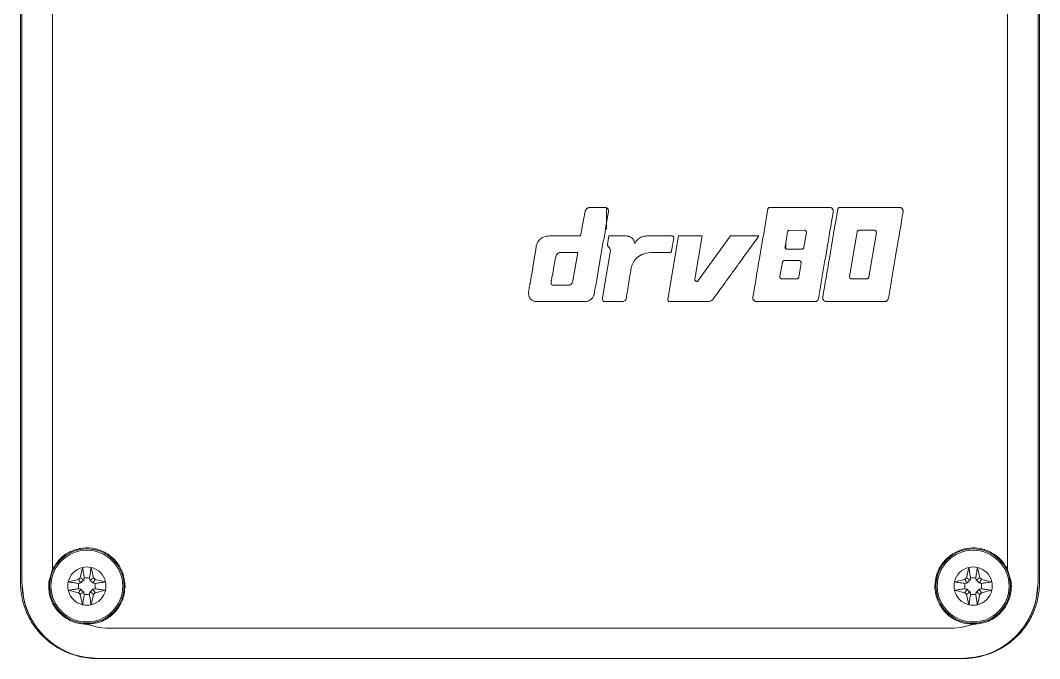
# Model space of a CAD drawing. Extents: x -6836 to 13740, y -142 to 3166.
# Drawn here: x 1492.84 to 1497.96, y 2912.77 to 2915.98 of the extents above; entities that cross this region are included whole.
import ezdxf

# ---------------------------------------------------------------- set-up
doc = ezdxf.new("R2010")
doc.units = 0
doc.header["$LTSCALE"] = 18
doc.header["$MEASUREMENT"] = 0
doc.layers.add('P-EQMT-N', color=3, linetype='Continuous')

# ---------------------------------------------------------------- blocks, each defined once
blk = doc.blocks.new('A$C472C50F8')
at = {"linetype": 'Continuous', "lineweight": 0}
for p, q in [((31.8502, 14.149), (31.8502, 9.1589)), ((36.9555, 14.149), (36.9555, 9.1589)), ((32.0038, 12.8562), (32.0038, 9.2234)), ((36.802, 12.8562), (36.8019, 9.2234)), ((31.8502, 9.1589), (31.8502, 12.8055)), ((36.9555, 12.8055), (36.9555, 9.1589)), ((31.8426, 12.556), (31.8426, 9.1589)), ((36.9632, 9.1589), (36.9632, 12.556)), ((34.68, 11.0247), (34.6561, 10.9)), ((34.6848, 11.0335), (34.6835, 11.0319)), ((34.6875, 11.0363), (34.6861, 11.035)), ((34.6891, 11.0376), (34.6875, 11.0363)), ((34.696, 11.0417), (34.6942, 11.0408)), ((34.698, 11.0424), (34.696, 11.0417)), ((34.6999, 11.0431), (34.698, 11.0424)), ((34.7019, 11.0437), (34.6999, 11.0431)), ((34.7812, 11.0437), (34.7019, 11.0437)), ((34.7866, 11.0417), (34.7849, 11.0424)), ((34.786, 10.9575), (34.7951, 11.0134)), ((34.7882, 11.041), (34.7866, 11.0417)), ((34.7867, 11.0417), (34.7867, 10.9336)), ((34.791, 11.0393), (34.7896, 11.0402)), ((34.7952, 11.0345), (34.7944, 11.0359)), ((34.7951, 11.0134), (34.7969, 11.0226)), ((34.797, 11.0274), (34.7968, 11.0294)), ((34.7969, 11.0226), (34.797, 11.0251)), ((34.797, 11.0251), (34.797, 11.0274)), ((35.9073, 11.0437), (35.6076, 11.0437)), ((36.2586, 11.0437), (35.9588, 11.0437)), ((34.7769, 10.9012), (34.7785, 10.9105)), ((34.7785, 10.9105), (34.7801, 10.9199)), ((34.7801, 10.9199), (34.7846, 10.9481)), ((34.7846, 10.9481), (34.786, 10.9575)), ((35.6841, 10.8452), (35.6969, 10.9203)), ((35.7064, 10.9282), (35.7823, 10.9284)), ((35.7917, 10.9173), (35.779, 10.843)), ((36.0083, 10.6962), (36.0465, 10.9205)), ((36.056, 10.9285), (36.1335, 10.9285)), ((36.1429, 10.9173), (36.1047, 10.693)), ((34.4365, 10.8586), (34.4352, 10.8544)), ((34.4382, 10.8627), (34.4365, 10.8586)), ((34.4403, 10.8667), (34.4382, 10.8627)), ((34.4428, 10.8706), (34.4403, 10.8667)), ((34.4456, 10.8744), (34.4428, 10.8706)), ((34.4486, 10.8781), (34.4456, 10.8744)), ((34.4519, 10.8816), (34.4486, 10.8781)), ((34.459, 10.8879), (34.4554, 10.8848)), ((34.4627, 10.8906), (34.459, 10.8879)), ((34.6561, 10.9), (34.504, 10.9)), ((34.7646, 10.8345), (34.7713, 10.8735)), ((34.7713, 10.8735), (34.7733, 10.8827)), ((34.7733, 10.8827), (34.7751, 10.8919)), ((34.7751, 10.8919), (34.7769, 10.9012)), ((34.7991, 10.8999), (34.7915, 10.8574)), ((34.7915, 10.8574), (34.7924, 10.8533)), ((34.8869, 10.8999), (34.7991, 10.8999)), ((34.8918, 10.899), (34.8869, 10.8999)), ((34.8963, 10.8986), (34.8918, 10.899)), ((34.9088, 10.8936), (34.9048, 10.8959)), ((34.9151, 10.8892), (34.912, 10.8923)), ((34.9214, 10.8838), (34.9182, 10.8869)), ((34.9227, 10.8798), (34.9214, 10.8838)), ((34.925, 10.8757), (34.9227, 10.8798)), ((34.9276, 10.8713), (34.925, 10.8757)), ((34.929, 10.8659), (34.9276, 10.8713)), ((34.9299, 10.8605), (34.929, 10.8659)), ((34.933, 10.8672), (34.9299, 10.8605)), ((34.9366, 10.8735), (34.933, 10.8672)), ((34.9415, 10.8784), (34.9366, 10.8735)), ((34.9451, 10.8829), (34.9415, 10.8784)), ((34.9545, 10.8901), (34.95, 10.8869)), ((34.9599, 10.8932), (34.9545, 10.8901)), ((34.9702, 10.8968), (34.9657, 10.8954)), ((34.9756, 10.8986), (34.9702, 10.8968)), ((34.9809, 10.899), (34.9756, 10.8986)), ((34.9863, 10.899), (34.9809, 10.899)), ((34.9912, 10.8999), (34.9863, 10.899)), ((35.1159, 10.8999), (34.9912, 10.8999)), ((35.1497, 10.8999), (35.0954, 10.5811)), ((35.1145, 10.8251), (35.1253, 10.8887)), ((35.2681, 10.8999), (35.1497, 10.8999)), ((35.2312, 10.6831), (35.2681, 10.8999)), ((35.4108, 10.8999), (35.2484, 10.6758)), ((35.553, 10.8999), (35.4108, 10.8999)), ((35.6888, 10.8728), (35.6888, 10.8353)), ((34.43, 10.8226), (34.421, 10.7643)), ((34.4316, 10.8342), (34.43, 10.8226)), ((34.4332, 10.8457), (34.4316, 10.8342)), ((34.4344, 10.8503), (34.4332, 10.8457)), ((34.4352, 10.8544), (34.4344, 10.8503)), ((34.5358, 10.8045), (34.5412, 10.8108)), ((34.5412, 10.8108), (34.5443, 10.8144)), ((34.5443, 10.8144), (34.5492, 10.8162)), ((34.5537, 10.8171), (34.6424, 10.8171)), ((34.6424, 10.8171), (34.6182, 10.6747)), ((34.7557, 10.7828), (34.7646, 10.8345)), ((34.8063, 10.8162), (34.7696, 10.5985)), ((34.7946, 10.8493), (34.7978, 10.8462)), ((34.7978, 10.8462), (34.8009, 10.8426)), ((34.8009, 10.8426), (34.8032, 10.8377)), ((34.8032, 10.8377), (34.8054, 10.8323)), ((34.8054, 10.8323), (34.8072, 10.8256)), ((34.8072, 10.8256), (34.8063, 10.8162)), ((34.9563, 10.8023), (34.9648, 10.8068)), ((34.9747, 10.8108), (34.9863, 10.8139)), ((34.9863, 10.8139), (34.998, 10.8153)), ((34.998, 10.8153), (35.0114, 10.8171)), ((35.0114, 10.8171), (35.105, 10.8171)), ((35.7683, 10.8339), (35.6936, 10.8339)), ((34.421, 10.7643), (34.4172, 10.7408)), ((34.5228, 10.7445), (34.525, 10.7548)), ((34.525, 10.7548), (34.5268, 10.7647)), ((34.5268, 10.7647), (34.5282, 10.7732)), ((34.5282, 10.7732), (34.5295, 10.7821)), ((34.5295, 10.7821), (34.5313, 10.7889)), ((34.5313, 10.7889), (34.5322, 10.7938)), ((34.5322, 10.7938), (34.5326, 10.7974)), ((34.5326, 10.7983), (34.5335, 10.7992)), ((34.5326, 10.7974), (34.5326, 10.7983)), ((34.5335, 10.7992), (34.5344, 10.8014)), ((34.5344, 10.8014), (34.5358, 10.8045)), ((34.747, 10.731), (34.7557, 10.7828)), ((34.9142, 10.7508), (34.9173, 10.758)), ((34.9173, 10.758), (34.9205, 10.7647)), ((34.9205, 10.7647), (34.9245, 10.7718)), ((34.9245, 10.7718), (34.929, 10.7781)), ((34.9344, 10.7848), (34.9415, 10.7911)), ((34.9415, 10.7911), (34.9482, 10.7974)), ((34.9482, 10.7974), (34.9563, 10.8023)), ((35.6587, 10.696), (35.671, 10.7684)), ((35.6805, 10.7764), (35.754, 10.7764)), ((35.7654, 10.7628), (35.7535, 10.693)), ((34.4131, 10.7173), (34.4089, 10.6939)), ((34.4152, 10.7291), (34.4131, 10.7173)), ((34.4172, 10.7408), (34.4152, 10.7291)), ((34.5134, 10.6944), (34.5152, 10.7029)), ((34.5152, 10.7029), (34.5174, 10.7118)), ((34.5174, 10.7118), (34.5188, 10.723)), ((34.5188, 10.723), (34.521, 10.7338)), ((34.521, 10.7338), (34.5228, 10.7445)), ((34.7385, 10.6792), (34.747, 10.731)), ((34.9048, 10.6997), (34.9066, 10.7087)), ((34.9066, 10.7087), (34.907, 10.7168)), ((34.907, 10.7168), (34.9088, 10.7235)), ((34.9088, 10.7235), (34.9097, 10.7284)), ((34.9097, 10.7284), (34.9097, 10.7315)), ((34.9102, 10.7329), (34.9111, 10.7383)), ((34.9111, 10.7383), (34.9129, 10.7445)), ((34.9129, 10.7445), (34.9142, 10.7508)), ((34.4003, 10.6464), (34.4014, 10.6527)), ((34.4014, 10.6527), (34.4023, 10.659)), ((34.4023, 10.659), (34.4029, 10.6618)), ((34.4046, 10.6706), (34.4029, 10.6618)), ((34.4068, 10.6822), (34.4046, 10.6706)), ((34.4089, 10.6939), (34.4068, 10.6822)), ((34.5089, 10.667), (34.5094, 10.6756)), ((34.5094, 10.6617), (34.5089, 10.667)), ((34.5111, 10.6567), (34.5094, 10.6617)), ((34.5111, 10.68), (34.512, 10.6863)), ((34.512, 10.6863), (34.5134, 10.6944)), ((34.5165, 10.6532), (34.5134, 10.6545)), ((34.603, 10.6532), (34.5165, 10.6532)), ((34.6115, 10.659), (34.6083, 10.6563)), ((34.6146, 10.663), (34.6115, 10.659)), ((34.6159, 10.6679), (34.6146, 10.663)), ((34.6173, 10.6711), (34.6159, 10.6679)), ((34.6182, 10.6738), (34.6173, 10.6711)), ((34.7316, 10.644), (34.7334, 10.6518)), ((34.7334, 10.6518), (34.7342, 10.6556)), ((34.7342, 10.6556), (34.735, 10.6593)), ((34.735, 10.6593), (34.7358, 10.6628)), ((34.7358, 10.6628), (34.7364, 10.6662)), ((34.7364, 10.6662), (34.7385, 10.6792)), ((34.8954, 10.6451), (34.8981, 10.6563)), ((34.8981, 10.6563), (34.8994, 10.6679)), ((34.8994, 10.6679), (34.9017, 10.6787)), ((34.9017, 10.6787), (34.9035, 10.6894)), ((34.9035, 10.6894), (34.9048, 10.6997)), ((35.744, 10.6849), (35.6681, 10.6848)), ((36.0953, 10.685), (36.0178, 10.685)), ((34.3958, 10.6102), (34.3959, 10.6159)), ((34.3963, 10.6046), (34.3958, 10.6102)), ((34.3959, 10.6159), (34.3963, 10.6218)), ((34.3963, 10.6218), (34.3971, 10.6278)), ((34.3974, 10.5992), (34.3963, 10.6046)), ((34.3971, 10.6278), (34.398, 10.6339)), ((34.398, 10.6339), (34.3991, 10.6401)), ((34.3991, 10.6401), (34.4003, 10.6464)), ((34.7257, 10.6057), (34.7257, 10.6091)), ((34.726, 10.6126), (34.7264, 10.6163)), ((34.7264, 10.6163), (34.7269, 10.6201)), ((34.7269, 10.6201), (34.7275, 10.6239)), ((34.7275, 10.6239), (34.7282, 10.6279)), ((34.7282, 10.6279), (34.729, 10.6319)), ((34.729, 10.6319), (34.7298, 10.6359)), ((34.7298, 10.6359), (34.7307, 10.6399)), ((34.7307, 10.6399), (34.7316, 10.644)), ((34.8878, 10.5985), (34.8896, 10.6057)), ((34.8896, 10.6057), (34.8909, 10.6142)), ((34.8909, 10.6142), (34.8927, 10.6241)), ((34.8927, 10.6241), (34.8941, 10.6344)), ((34.8941, 10.6344), (34.8954, 10.6451)), ((34.3992, 10.594), (34.3974, 10.5992)), ((34.4017, 10.5891), (34.3992, 10.594)), ((34.4029, 10.5875), (34.4051, 10.5844)), ((34.4051, 10.5844), (34.4095, 10.58)), ((34.415, 10.5759), (34.4216, 10.5721)), ((34.4216, 10.5721), (34.4225, 10.572)), ((34.4225, 10.572), (34.4234, 10.5719)), ((34.4234, 10.5719), (34.4244, 10.5717)), ((34.4244, 10.5717), (34.4254, 10.5716)), ((34.4264, 10.5714), (34.4307, 10.5706)), ((34.4337, 10.5702), (34.4347, 10.57)), ((34.4347, 10.57), (34.4356, 10.5699)), ((34.4356, 10.5699), (34.4365, 10.5699)), ((34.4365, 10.5699), (34.6786, 10.5699)), ((34.6786, 10.5699), (34.683, 10.5701)), ((34.6872, 10.5706), (34.6911, 10.5715)), ((34.6949, 10.5727), (34.6985, 10.5742)), ((34.7019, 10.576), (34.7052, 10.5781)), ((34.7052, 10.5781), (34.7082, 10.5804)), ((34.7082, 10.5804), (34.711, 10.5829)), ((34.711, 10.5829), (34.7137, 10.5857)), ((34.7137, 10.5857), (34.7162, 10.5887)), ((34.7162, 10.5887), (34.7184, 10.5918)), ((34.7184, 10.5918), (34.7205, 10.5951)), ((34.7205, 10.5951), (34.7224, 10.5985)), ((34.7696, 10.5985), (34.7673, 10.5869)), ((34.7673, 10.5869), (34.7673, 10.5802)), ((34.7673, 10.5802), (34.7682, 10.577)), ((34.7682, 10.577), (34.7696, 10.5743)), ((34.7696, 10.5743), (34.7714, 10.5721)), ((34.7736, 10.5708), (34.7758, 10.5699)), ((34.7758, 10.5699), (34.8699, 10.5699)), ((34.8699, 10.5699), (34.8748, 10.5717)), ((34.8748, 10.5717), (34.8779, 10.5739)), ((34.8779, 10.5739), (34.8815, 10.5761)), ((34.8815, 10.5761), (34.8838, 10.5793)), ((34.8864, 10.5846), (34.8869, 10.5869)), ((34.8869, 10.5869), (34.8869, 10.5923)), ((34.8878, 10.5941), (34.8878, 10.5985)), ((35.1048, 10.5699), (35.2943, 10.5699)), ((35.5415, 10.5699), (35.8331, 10.5699)), ((35.8927, 10.5699), (36.1843, 10.5699)), ((31.9857, 9.1606), (32.0038, 9.2234)), ((32.1429, 9.1816), (32.1554, 9.2333)), ((32.1976, 9.2333), (32.2101, 9.1816)), ((36.5957, 9.1816), (36.6081, 9.2333)), ((36.6504, 9.2333), (36.6628, 9.1816)), ((36.82, 9.1606), (36.8019, 9.2234)), ((32.0829, 9.1608), (32.1345, 9.1733)), ((32.1634, 9.1798), (32.1608, 9.1692)), ((32.1922, 9.1692), (32.1896, 9.1798)), ((32.2184, 9.1733), (32.2701, 9.1608)), ((36.5356, 9.1608), (36.5873, 9.1733)), ((36.6161, 9.1798), (36.6136, 9.1692)), ((36.645, 9.1692), (36.6424, 9.1798)), ((36.6712, 9.1733), (36.7229, 9.1608)), ((32.1345, 9.1061), (32.0829, 9.1186)), ((32.147, 9.1554), (32.1363, 9.1528)), ((32.1363, 9.1265), (32.147, 9.124)), ((32.2167, 9.1528), (32.206, 9.1554)), ((32.206, 9.124), (32.2167, 9.1265)), ((32.2701, 9.1186), (32.2184, 9.1061)), ((36.5873, 9.1061), (36.5356, 9.1186)), ((36.5997, 9.1554), (36.5891, 9.1528)), ((36.5891, 9.1265), (36.5997, 9.124)), ((36.6694, 9.1528), (36.6588, 9.1554)), ((36.6588, 9.124), (36.6694, 9.1265)), ((36.7229, 9.1186), (36.6712, 9.1061)), ((32.1554, 9.0461), (32.1429, 9.0977)), ((32.1608, 9.1101), (32.1634, 9.0995)), ((32.1896, 9.0995), (32.1922, 9.1101)), ((32.2101, 9.0977), (32.1976, 9.0461)), ((36.6081, 9.0461), (36.5957, 9.0977)), ((36.6136, 9.1101), (36.6161, 9.0995)), ((36.6424, 9.0995), (36.645, 9.1101)), ((36.6628, 9.0977), (36.6504, 9.0461)), ((32.1726, 8.9478), (32.236, 8.931)), ((32.236, 8.931), (32.2725, 8.9286)), ((36.5697, 8.931), (36.5333, 8.9286)), ((36.6331, 8.9478), (36.5697, 8.931)), ((32.2341, 8.775), (32.23, 8.775)), ((32.2341, 8.775), (36.5716, 8.775)), ((32.2341, 8.775), (34.4029, 8.775)), ((36.5717, 8.775), (34.4029, 8.775)), ((36.5758, 8.775), (36.5716, 8.775))]:
    blk.add_line(p, q, dxfattribs=at)
at = {"linetype": 'Continuous', "lineweight": 0, "flags": 128}
for points in [[(34.4554, 10.8848), (34.4534, 10.883), (34.4519, 10.8816)], [(34.9182, 10.8869), (34.9165, 10.8882), (34.9151, 10.8892)], [(34.95, 10.8869), (34.9473, 10.8847), (34.9451, 10.8829)], [(34.9657, 10.8954), (34.9625, 10.8942), (34.9599, 10.8932)], [(34.5492, 10.8162), (34.5517, 10.8167), (34.5537, 10.8171)], [(34.9648, 10.8068), (34.9703, 10.809), (34.9747, 10.8108)], [(34.929, 10.7781), (34.932, 10.7819), (34.9344, 10.7848)], [(34.5094, 10.6756), (34.5104, 10.6781), (34.5111, 10.68)], [(34.6083, 10.6563), (34.6053, 10.6545), (34.603, 10.6532)], [(34.7241, 10.602), (34.725, 10.6041), (34.7257, 10.6057)], [(34.4095, 10.58), (34.4126, 10.5777), (34.415, 10.5759)]]:
    blk.add_lwpolyline(points, dxfattribs=at)
at = {"linetype": 'Continuous', "lineweight": 0}
for centre, radius in [((32.1765, 9.1397), 0.1871), ((32.1765, 9.1397), 0.1804), ((36.6293, 9.1397), 0.1871), ((36.6293, 9.1397), 0.1804)]:
    blk.add_circle(centre, radius, dxfattribs=at)
for centre, radius, start, end in [((32.1765, 9.1397), 0.096, 102.709, 167.291), ((32.1765, 9.1397), 0.096, 77.291, 102.709), ((32.1765, 9.1397), 0.096, 12.709, 77.291), ((36.6293, 9.1397), 0.096, 102.709, 167.291), ((36.6293, 9.1397), 0.096, 77.291, 102.709), ((36.6293, 9.1397), 0.096, 12.709, 77.291), ((32.1765, 9.1397), 0.0537, 128.6822, 141.3178), ((32.1765, 9.1397), 0.0334, 118.0076, 151.9924), ((32.1765, 9.1397), 0.0423, 71.9052, 108.0948), ((32.1765, 9.1397), 0.0334, 28.0076, 61.9924), ((32.1765, 9.1397), 0.0537, 38.6822, 51.3178), ((36.6293, 9.1397), 0.0537, 128.6822, 141.3178), ((36.6293, 9.1397), 0.0334, 118.0076, 151.9924), ((36.6293, 9.1397), 0.0423, 71.9052, 108.0948), ((36.6293, 9.1397), 0.0334, 28.0076, 61.9924), ((36.6293, 9.1397), 0.0537, 38.6822, 51.3178), ((32.1765, 9.1397), 0.096, 167.291, 192.709), ((32.1765, 9.1397), 0.096, 192.709, 257.291), ((32.1765, 9.1397), 0.0423, 161.9052, 198.0948), ((32.1765, 9.1397), 0.0334, 208.0076, 241.9924), ((32.1765, 9.1397), 0.0334, 298.0076, 331.9924), ((32.1765, 9.1397), 0.096, 282.709, 347.291), ((32.1765, 9.1397), 0.0423, 341.9052, 18.0948), ((32.1765, 9.1397), 0.096, 347.291, 12.709), ((36.6293, 9.1397), 0.096, 167.291, 192.709), ((36.6293, 9.1397), 0.096, 192.709, 257.291), ((36.6293, 9.1397), 0.0423, 161.9052, 198.0948), ((36.6293, 9.1397), 0.0334, 208.0076, 241.9924), ((36.6293, 9.1397), 0.0334, 298.0076, 331.9924), ((36.6293, 9.1397), 0.096, 282.709, 347.291), ((36.6293, 9.1397), 0.0423, 341.9052, 18.0948), ((36.6293, 9.1397), 0.096, 347.291, 12.709), ((32.1765, 9.1397), 0.0537, 218.6822, 231.3178), ((32.1765, 9.1397), 0.0423, 251.9052, 288.0948), ((32.1765, 9.1397), 0.0537, 308.6822, 321.3178), ((36.6293, 9.1397), 0.0537, 218.6822, 231.3178), ((36.6293, 9.1397), 0.0423, 251.9052, 288.0948), ((36.6293, 9.1397), 0.0537, 308.6822, 321.3178), ((32.1765, 9.1397), 0.096, 257.291, 270), ((32.1765, 9.1397), 0.096, 270, 282.709), ((36.6293, 9.1397), 0.096, 257.291, 270), ((36.6293, 9.1397), 0.096, 270, 282.709)]:
    blk.add_arc(centre, radius, start, end, dxfattribs=at)
for points, knots in [([(34.6807, 11.0266), (34.6806, 11.0263), (34.6803, 11.0256), (34.6801, 11.025), (34.68, 11.0247)], [0, 0, 0, 0, 0.5599845, 1, 1, 1, 1]), ([(34.6815, 11.0285), (34.6813, 11.0281), (34.6811, 11.0275), (34.6808, 11.0269), (34.6807, 11.0266)], [0, 0, 0, 0, 0.560039, 1, 1, 1, 1]), ([(34.6825, 11.0302), (34.6823, 11.0299), (34.682, 11.0293), (34.6816, 11.0287), (34.6815, 11.0285)], [0, 0, 0, 0, 0.559977, 1, 1, 1, 1]), ([(34.6835, 11.0319), (34.6833, 11.0316), (34.683, 11.031), (34.6826, 11.0305), (34.6825, 11.0302)], [0, 0, 0, 0, 0.559936, 1, 1, 1, 1]), ([(34.6861, 11.035), (34.6858, 11.0347), (34.6854, 11.0342), (34.685, 11.0337), (34.6848, 11.0335)], [0, 0, 0, 0, 0.560015, 1, 1, 1, 1]), ([(34.6907, 11.0388), (34.6904, 11.0386), (34.6898, 11.0382), (34.6893, 11.0378), (34.6891, 11.0376)], [0, 0, 0, 0, 0.559962, 1, 1, 1, 1]), ([(34.6924, 11.0398), (34.6921, 11.0396), (34.6915, 11.0393), (34.6909, 11.0389), (34.6907, 11.0388)], [0, 0, 0, 0, 0.559942, 1, 1, 1, 1]), ([(34.6942, 11.0408), (34.6939, 11.0406), (34.6933, 11.0403), (34.6927, 11.04), (34.6924, 11.0398)], [0, 0, 0, 0, 0.559988, 1, 1, 1, 1]), ([(34.7831, 11.0431), (34.7827, 11.0432), (34.7821, 11.0434), (34.7815, 11.0436), (34.7812, 11.0437)], [0, 0, 0, 0, 0.559993, 1, 1, 1, 1]), ([(34.7849, 11.0424), (34.7845, 11.0425), (34.7839, 11.0428), (34.7833, 11.043), (34.7831, 11.0431)], [0, 0, 0, 0, 0.559983, 1, 1, 1, 1]), ([(34.7896, 11.0402), (34.7894, 11.0403), (34.7889, 11.0406), (34.7884, 11.0409), (34.7882, 11.041)], [0, 0, 0, 0, 0.560028, 1, 1, 1, 1]), ([(34.7923, 11.0383), (34.792, 11.0385), (34.7916, 11.0388), (34.7912, 11.0391), (34.791, 11.0393)], [0, 0, 0, 0, 0.560006, 1, 1, 1, 1]), ([(34.7934, 11.0372), (34.7932, 11.0374), (34.7928, 11.0377), (34.7924, 11.0381), (34.7923, 11.0383)], [0, 0, 0, 0, 0.559933, 1, 1, 1, 1]), ([(34.7944, 11.0359), (34.7942, 11.0362), (34.7939, 11.0366), (34.7935, 11.037), (34.7934, 11.0372)], [0, 0, 0, 0, 0.559889, 1, 1, 1, 1]), ([(34.7959, 11.033), (34.7958, 11.0333), (34.7955, 11.0338), (34.7953, 11.0343), (34.7952, 11.0345)], [0, 0, 0, 0, 0.559964, 1, 1, 1, 1]), ([(34.7964, 11.0313), (34.7963, 11.0316), (34.7961, 11.0322), (34.796, 11.0328), (34.7959, 11.033)], [0, 0, 0, 0, 0.559949, 1, 1, 1, 1]), ([(34.7968, 11.0294), (34.7967, 11.0298), (34.7966, 11.0304), (34.7965, 11.031), (34.7964, 11.0313)], [0, 0, 0, 0, 0.560087, 1, 1, 1, 1]), ([(35.5981, 11.0357), (35.584, 10.9529), (35.5588, 10.8051), (35.5336, 10.6573), (35.5225, 10.5923)], [0, 0, 0, 0, 0.56, 1, 1, 1, 1]), ([(35.6076, 11.0437), (35.6064, 11.0435), (35.6041, 11.0433), (35.6011, 11.0414), (35.599, 11.0388), (35.5984, 11.0367), (35.5981, 11.0357)], [0, 0, 0, 0, 0.261575, 0.515427, 0.761557, 1, 1, 1, 1]), ([(35.852, 10.5858), (35.8659, 10.6671), (35.8906, 10.8122), (35.9154, 10.9574), (35.9263, 11.0212)], [0, 0, 0, 0, 0.56, 1, 1, 1, 1]), ([(35.9493, 11.0357), (35.9352, 10.9529), (35.91, 10.8051), (35.8848, 10.6573), (35.8738, 10.5923)], [0, 0, 0, 0, 0.56, 1, 1, 1, 1]), ([(35.9263, 11.0212), (35.9264, 11.0225), (35.9267, 11.0251), (35.9261, 11.0292), (35.9246, 11.0333), (35.9222, 11.0368), (35.9192, 11.0398), (35.9154, 11.0421), (35.9112, 11.0435), (35.9085, 11.0436), (35.9073, 11.0437)], [0, 0, 0, 0, 0.114858, 0.237504, 0.367945, 0.506167, 0.608918, 0.752259, 0.895992, 1, 1, 1, 1]), ([(35.9588, 11.0437), (35.9576, 11.0435), (35.9552, 11.0433), (35.9522, 11.0413), (35.9502, 11.0387), (35.9496, 11.0367), (35.9493, 11.0357)], [0, 0, 0, 0, 0.272292, 0.529718, 0.772284, 1, 1, 1, 1]), ([(36.2033, 10.5858), (36.2171, 10.6671), (36.2419, 10.8122), (36.2666, 10.9574), (36.2775, 11.0212)], [0, 0, 0, 0, 0.56, 1, 1, 1, 1]), ([(36.2775, 11.0212), (36.2776, 11.0226), (36.2779, 11.0252), (36.2773, 11.0294), (36.2757, 11.0334), (36.2734, 11.0369), (36.2703, 11.0399), (36.2667, 11.042), (36.2627, 11.0434), (36.2599, 11.0436), (36.2586, 11.0437)], [0, 0, 0, 0, 0.118613, 0.242502, 0.371667, 0.506116, 0.618491, 0.752223, 0.87611, 1, 1, 1, 1]), ([(35.6969, 10.9203), (35.6972, 10.9213), (35.6977, 10.9234), (35.6999, 10.926), (35.7029, 10.9279), (35.7052, 10.9281), (35.7064, 10.9282)], [0, 0, 0, 0, 0.237124, 0.482814, 0.73711, 1, 1, 1, 1]), ([(35.7823, 10.9285), (35.783, 10.9285), (35.7843, 10.9284), (35.7863, 10.9277), (35.7881, 10.9266), (35.7896, 10.9251), (35.7908, 10.9234), (35.7916, 10.9215), (35.7919, 10.9194), (35.7918, 10.918), (35.7917, 10.9173)], [0, 0, 0, 0, 0.125002, 0.25, 0.375002, 0.499993, 0.62499, 0.749993, 0.874986, 1, 1, 1, 1]), ([(36.0465, 10.9205), (36.0468, 10.9215), (36.0473, 10.9235), (36.0494, 10.9261), (36.0524, 10.9281), (36.0548, 10.9284), (36.056, 10.9285)], [0, 0, 0, 0, 0.226134, 0.468192, 0.726141, 1, 1, 1, 1]), ([(36.1335, 10.9285), (36.1342, 10.9285), (36.1356, 10.9284), (36.1376, 10.9277), (36.1394, 10.9266), (36.1409, 10.9251), (36.1421, 10.9234), (36.1428, 10.9215), (36.1432, 10.9194), (36.143, 10.918), (36.1429, 10.9173)], [0, 0, 0, 0, 0.124995, 0.250001, 0.374996, 0.499988, 0.624991, 0.749991, 0.874985, 1, 1, 1, 1]), ([(34.504, 10.9), (34.496, 10.8995), (34.4817, 10.8986), (34.4685, 10.8931), (34.4627, 10.8906)], [0, 0, 0, 0, 0.559882, 1, 1, 1, 1]), ([(34.9012, 10.8968), (34.9003, 10.8971), (34.8987, 10.8977), (34.897, 10.8983), (34.8963, 10.8986)], [0, 0, 0, 0, 0.560017, 1, 1, 1, 1]), ([(34.9048, 10.8959), (34.9041, 10.896), (34.9029, 10.8963), (34.9018, 10.8966), (34.9012, 10.8968)], [0, 0, 0, 0, 0.560006, 1, 1, 1, 1]), ([(34.912, 10.8923), (34.9114, 10.8926), (34.9103, 10.893), (34.9093, 10.8934), (34.9088, 10.8936)], [0, 0, 0, 0, 0.560021, 1, 1, 1, 1]), ([(35.1253, 10.8887), (35.1254, 10.8894), (35.1256, 10.8908), (35.1252, 10.8929), (35.1244, 10.8948), (35.1233, 10.8966), (35.1217, 10.898), (35.1199, 10.8991), (35.118, 10.8998), (35.1166, 10.8999), (35.1159, 10.8999)], [0, 0, 0, 0, 0.1250142, 0.2500075, 0.3750105, 0.5000076, 0.6249986, 0.7500008, 0.8749976, 1, 1, 1, 1]), ([(35.3253, 10.5857), (35.3678, 10.6444), (35.4437, 10.7491), (35.5196, 10.8538), (35.553, 10.8999)], [0, 0, 0, 0, 0.56, 1, 1, 1, 1]), ([(34.7924, 10.8533), (34.7928, 10.8526), (34.7936, 10.8512), (34.7943, 10.8499), (34.7946, 10.8493)], [0, 0, 0, 0, 0.559971, 1, 1, 1, 1]), ([(35.105, 10.8171), (35.1061, 10.8172), (35.1083, 10.8174), (35.1112, 10.8191), (35.1135, 10.8217), (35.1142, 10.8239), (35.1145, 10.8251)], [0, 0, 0, 0, 0.243314, 0.491082, 0.743309, 1, 1, 1, 1]), ([(35.6936, 10.8339), (35.6929, 10.834), (35.6915, 10.8341), (35.6895, 10.8348), (35.6877, 10.8359), (35.6862, 10.8373), (35.685, 10.839), (35.6842, 10.841), (35.6839, 10.8431), (35.684, 10.8445), (35.6841, 10.8452)], [0, 0, 0, 0, 0.124996, 0.250004, 0.374992, 0.499998, 0.625002, 0.750005, 0.875, 1, 1, 1, 1]), ([(35.779, 10.843), (35.7787, 10.8418), (35.7781, 10.8395), (35.7757, 10.8365), (35.7723, 10.8344), (35.7697, 10.8341), (35.7683, 10.8339)], [0, 0, 0, 0, 0.235353, 0.480458, 0.735333, 1, 1, 1, 1]), ([(35.671, 10.7684), (35.6713, 10.7694), (35.6719, 10.7715), (35.674, 10.7741), (35.677, 10.776), (35.6793, 10.7762), (35.6805, 10.7764)], [0, 0, 0, 0, 0.240231, 0.486973, 0.740217, 1, 1, 1, 1]), ([(35.754, 10.7764), (35.7548, 10.7763), (35.7565, 10.7762), (35.7589, 10.7754), (35.7611, 10.7741), (35.7629, 10.7723), (35.7643, 10.7702), (35.7652, 10.7679), (35.7657, 10.7654), (35.7655, 10.7637), (35.7654, 10.7628)], [0, 0, 0, 0, 0.124997, 0.25, 0.374994, 0.500001, 0.625, 0.749996, 0.875002, 1, 1, 1, 1]), ([(34.9097, 10.7315), (34.9098, 10.7318), (34.91, 10.7322), (34.9101, 10.7327), (34.9102, 10.7329)], [0, 0, 0, 0, 0.560134, 1, 1, 1, 1]), ([(34.5134, 10.6545), (34.513, 10.6549), (34.5122, 10.6557), (34.5115, 10.6564), (34.5111, 10.6567)], [0, 0, 0, 0, 0.559986, 1, 1, 1, 1]), ([(34.6182, 10.6747), (34.6182, 10.6745), (34.6182, 10.6742), (34.6182, 10.6739), (34.6182, 10.6738)], [0, 0, 0, 0, 0.560027, 1, 1, 1, 1]), ([(35.2484, 10.6758), (35.2477, 10.675), (35.2463, 10.6734), (35.2433, 10.672), (35.24, 10.6717), (35.2368, 10.6724), (35.2341, 10.6742), (35.2321, 10.6767), (35.2309, 10.6798), (35.2311, 10.682), (35.2312, 10.6831)], [0, 0, 0, 0, 0.125001, 0.250003, 0.375005, 0.500002, 0.625002, 0.750004, 0.874997, 1, 1, 1, 1]), ([(35.6681, 10.6848), (35.6674, 10.6848), (35.666, 10.6849), (35.664, 10.6856), (35.6622, 10.6867), (35.6607, 10.6881), (35.6596, 10.6899), (35.6588, 10.6918), (35.6584, 10.6939), (35.6586, 10.6953), (35.6587, 10.696)], [0, 0, 0, 0, 0.125004, 0.249996, 0.375, 0.500004, 0.625003, 0.750007, 0.875002, 1, 1, 1, 1]), ([(35.7535, 10.693), (35.7532, 10.692), (35.7526, 10.6899), (35.7505, 10.6873), (35.7475, 10.6854), (35.7452, 10.6852), (35.744, 10.685)], [0, 0, 0, 0, 0.238609, 0.484797, 0.738594, 1, 1, 1, 1]), ([(36.0178, 10.685), (36.0171, 10.6851), (36.0157, 10.6852), (36.0137, 10.6859), (36.0119, 10.6869), (36.0104, 10.6884), (36.0092, 10.6901), (36.0084, 10.6921), (36.0081, 10.6942), (36.0082, 10.6955), (36.0083, 10.6962)], [0, 0, 0, 0, 0.125005, 0.249998, 0.375001, 0.500005, 0.625003, 0.749991, 0.875002, 1, 1, 1, 1]), ([(36.1047, 10.693), (36.1044, 10.692), (36.1039, 10.69), (36.1018, 10.6874), (36.0989, 10.6854), (36.0965, 10.6852), (36.0953, 10.685)], [0, 0, 0, 0, 0.2265415, 0.4687218, 0.7265433, 1, 1, 1, 1]), ([(34.7224, 10.5985), (34.7227, 10.5992), (34.7233, 10.6003), (34.7239, 10.6015), (34.7241, 10.602)], [0, 0, 0, 0, 0.5600229, 1, 1, 1, 1]), ([(34.7257, 10.6091), (34.7258, 10.6097), (34.7259, 10.6109), (34.7259, 10.6121), (34.726, 10.6126)], [0, 0, 0, 0, 0.560008, 1, 1, 1, 1]), ([(34.4029, 10.5875), (34.4027, 10.5878), (34.4023, 10.5883), (34.4019, 10.5888), (34.4017, 10.5891)], [0, 0, 0, 0, 0.560067, 1, 1, 1, 1]), ([(34.4254, 10.5716), (34.4256, 10.5715), (34.4259, 10.5715), (34.4262, 10.5714), (34.4264, 10.5714)], [0, 0, 0, 0, 0.5600232, 1, 1, 1, 1]), ([(34.4307, 10.5706), (34.4309, 10.5706), (34.4312, 10.5705), (34.4316, 10.5705), (34.4317, 10.5705)], [0, 0, 0, 0, 0.559971, 1, 1, 1, 1]), ([(34.4317, 10.5705), (34.4319, 10.5704), (34.4322, 10.5704), (34.4326, 10.5703), (34.4327, 10.5703)], [0, 0, 0, 0, 0.560021, 1, 1, 1, 1]), ([(34.4327, 10.5703), (34.4329, 10.5703), (34.4333, 10.5702), (34.4336, 10.5702), (34.4337, 10.5702)], [0, 0, 0, 0, 0.560001, 1, 1, 1, 1]), ([(34.683, 10.5701), (34.6838, 10.5702), (34.6852, 10.5703), (34.6865, 10.5705), (34.6872, 10.5706)], [0, 0, 0, 0, 0.560016, 1, 1, 1, 1]), ([(34.6911, 10.5715), (34.6918, 10.5717), (34.6931, 10.5721), (34.6944, 10.5725), (34.6949, 10.5727)], [0, 0, 0, 0, 0.560009, 1, 1, 1, 1]), ([(34.6985, 10.5742), (34.6992, 10.5745), (34.7003, 10.5751), (34.7014, 10.5757), (34.7019, 10.576)], [0, 0, 0, 0, 0.559999, 1, 1, 1, 1]), ([(34.7714, 10.5721), (34.7718, 10.5719), (34.7725, 10.5714), (34.7733, 10.571), (34.7736, 10.5708)], [0, 0, 0, 0, 0.559982, 1, 1, 1, 1]), ([(34.8838, 10.5793), (34.8841, 10.5797), (34.8847, 10.5804), (34.8853, 10.5812), (34.8856, 10.5815)], [0, 0, 0, 0, 0.560048, 1, 1, 1, 1]), ([(34.8856, 10.5815), (34.8857, 10.5821), (34.886, 10.5831), (34.8863, 10.5842), (34.8864, 10.5846)], [0, 0, 0, 0, 0.55999, 1, 1, 1, 1]), ([(34.8869, 10.5923), (34.8871, 10.5926), (34.8874, 10.5932), (34.8877, 10.5938), (34.8878, 10.5941)], [0, 0, 0, 0, 0.559954, 1, 1, 1, 1]), ([(35.0954, 10.5811), (35.0953, 10.5804), (35.0952, 10.579), (35.0955, 10.5769), (35.0963, 10.575), (35.0975, 10.5732), (35.099, 10.5718), (35.1008, 10.5707), (35.1028, 10.57), (35.1042, 10.5699), (35.1048, 10.5699)], [0, 0, 0, 0, 0.124996, 0.250007, 0.37501, 0.500007, 0.624998, 0.749993, 0.874998, 1, 1, 1, 1]), ([(35.2943, 10.5699), (35.2973, 10.5701), (35.3034, 10.5705), (35.312, 10.5739), (35.3196, 10.5788), (35.3234, 10.5834), (35.3253, 10.5857)], [0, 0, 0, 0, 0.25412, 0.50549, 0.754113, 1, 1, 1, 1]), ([(35.5225, 10.5923), (35.5224, 10.5899), (35.5221, 10.5859), (35.524, 10.5805), (35.5268, 10.5763), (35.5305, 10.5731), (35.5354, 10.5705), (35.5392, 10.5701), (35.5415, 10.5699)], [0, 0, 0, 0, 0.216604, 0.352376, 0.506096, 0.662702, 0.797383, 1, 1, 1, 1]), ([(35.8331, 10.5699), (35.8355, 10.5701), (35.8401, 10.5706), (35.846, 10.5744), (35.8503, 10.5796), (35.8515, 10.5838), (35.852, 10.5858)], [0, 0, 0, 0, 0.263005, 0.517331, 0.762996, 1, 1, 1, 1]), ([(35.8738, 10.5923), (35.8736, 10.5911), (35.8733, 10.5885), (35.8739, 10.5845), (35.8751, 10.5811), (35.8765, 10.5788), (35.8773, 10.5776), (35.8777, 10.5771), (35.8779, 10.5768), (35.878, 10.5767), (35.8781, 10.5766), (35.8781, 10.5766), (35.8781, 10.5765), (35.8781, 10.5765), (35.8781, 10.5765), (35.8781, 10.5765), (35.8781, 10.5765), (35.8781, 10.5765), (35.8782, 10.5765), (35.8782, 10.5765), (35.8783, 10.5763), (35.8802, 10.5743), (35.8836, 10.5718), (35.8887, 10.5701), (35.8914, 10.5699), (35.8927, 10.5699)], [0, 0, 0, 0, 0.110497, 0.231751, 0.363749, 0.433911, 0.470021, 0.488329, 0.497547, 0.502174, 0.504487, 0.50565, 0.506229, 0.506515, 0.506661, 0.506731, 0.506774, 0.506786, 0.506808, 0.507466, 0.51216, 0.524787, 0.752069, 0.887769, 1, 1, 1, 1]), ([(36.1843, 10.5699), (36.1868, 10.5702), (36.1916, 10.5707), (36.1976, 10.5747), (36.2017, 10.5798), (36.2027, 10.5839), (36.2033, 10.5858)], [0, 0, 0, 0, 0.276017, 0.534697, 0.776032, 1, 1, 1, 1]), ([(32.0038, 9.2234), (32.0151, 9.2419), (32.0377, 9.2788), (32.0922, 9.3159), (32.1546, 9.334), (32.2202, 9.3304), (32.2811, 9.305), (32.3288, 9.2617), (32.3618, 9.205), (32.3661, 9.1621), (32.3684, 9.1397)], [0, 0, 0, 0, 0.125066, 0.2504305, 0.3740975, 0.4993848, 0.6266333, 0.750899, 0.8698237, 1, 1, 1, 1]), ([(36.8019, 9.2234), (36.7947, 9.2361), (36.7777, 9.2658), (36.7359, 9.3029), (36.6862, 9.3254), (36.6346, 9.3335), (36.5861, 9.3291), (36.5373, 9.3107), (36.4954, 9.2805), (36.4633, 9.2404), (36.4424, 9.1927), (36.4353, 9.144), (36.441, 9.0921), (36.4606, 9.042), (36.4948, 8.9994), (36.5366, 8.9694), (36.5825, 8.9506), (36.6163, 8.9487), (36.6331, 8.9478)], [0, 0, 0, 0, 0.053167, 0.124981, 0.200477, 0.249898, 0.315108, 0.376235, 0.438764, 0.501916, 0.562069, 0.62759, 0.679613, 0.751662, 0.821666, 0.876511, 0.9387, 1, 1, 1, 1]), ([(32.1634, 9.1798), (32.1622, 9.1879), (32.1595, 9.2058), (32.1569, 9.2236), (32.1554, 9.2333)], [0, 0, 0, 0, 0.452332, 1, 1, 1, 1]), ([(32.1896, 9.1798), (32.1908, 9.1879), (32.1935, 9.2058), (32.1961, 9.2236), (32.1976, 9.2333)], [0, 0, 0, 0, 0.452332, 1, 1, 1, 1]), ([(36.6161, 9.1798), (36.6149, 9.1879), (36.6123, 9.2058), (36.6096, 9.2236), (36.6081, 9.2333)], [0, 0, 0, 0, 0.452332, 1, 1, 1, 1]), ([(36.6424, 9.1798), (36.6436, 9.1879), (36.6462, 9.2058), (36.6489, 9.2236), (36.6504, 9.2333)], [0, 0, 0, 0, 0.452332, 1, 1, 1, 1]), ([(32.147, 9.1554), (32.1447, 9.1585), (32.1403, 9.1644), (32.1364, 9.1704), (32.1345, 9.1733)], [0, 0, 0, 0, 0.526594, 1, 1, 1, 1]), ([(32.1608, 9.1692), (32.1577, 9.1715), (32.1518, 9.1759), (32.1458, 9.1798), (32.1429, 9.1816)], [0, 0, 0, 0, 0.526595, 1, 1, 1, 1]), ([(32.1922, 9.1692), (32.1953, 9.1715), (32.2012, 9.1759), (32.2072, 9.1798), (32.2101, 9.1816)], [0, 0, 0, 0, 0.526594, 1, 1, 1, 1]), ([(32.206, 9.1554), (32.2083, 9.1585), (32.2127, 9.1644), (32.2166, 9.1704), (32.2184, 9.1733)], [0, 0, 0, 0, 0.526594, 1, 1, 1, 1]), ([(36.5997, 9.1554), (36.5974, 9.1585), (36.593, 9.1644), (36.5891, 9.1704), (36.5873, 9.1733)], [0, 0, 0, 0, 0.526594, 1, 1, 1, 1]), ([(36.6136, 9.1692), (36.6104, 9.1715), (36.6045, 9.1759), (36.5985, 9.1798), (36.5957, 9.1816)], [0, 0, 0, 0, 0.5265943, 1, 1, 1, 1]), ([(36.645, 9.1692), (36.6481, 9.1715), (36.654, 9.1759), (36.66, 9.1798), (36.6628, 9.1816)], [0, 0, 0, 0, 0.526594, 1, 1, 1, 1]), ([(36.6588, 9.1554), (36.6611, 9.1585), (36.6655, 9.1644), (36.6694, 9.1704), (36.6712, 9.1733)], [0, 0, 0, 0, 0.526595, 1, 1, 1, 1]), ([(32.23, 8.775), (32.2123, 8.7757), (32.1798, 8.7769), (32.1327, 8.7864), (32.0872, 8.8009), (32.0423, 8.8218), (32.0007, 8.8482), (31.9659, 8.8769), (31.9368, 8.9068), (31.9051, 8.947), (31.8793, 8.9921), (31.8606, 9.0409), (31.8464, 9.0923), (31.8441, 9.1323), (31.8426, 9.1589)], [0, 0, 0, 0, 0.092701, 0.169907, 0.250071, 0.340378, 0.423692, 0.500088, 0.56613, 0.629778, 0.750117, 0.81396, 0.876806, 1, 1, 1, 1]), ([(31.8502, 9.1589), (31.8517, 9.1337), (31.8545, 9.0835), (31.8773, 9.011), (31.9129, 8.9442), (31.9609, 8.8856), (32.0195, 8.8376), (32.0863, 8.8021), (32.1587, 8.7793), (32.209, 8.7764), (32.2341, 8.775)], [0, 0, 0, 0, 0.125098, 0.249974, 0.374962, 0.5, 0.625039, 0.750027, 0.874902, 1, 1, 1, 1]), ([(31.8502, 9.1589), (31.8534, 9.1214), (31.8598, 9.0465), (31.9101, 8.9433), (31.9902, 8.8543), (32.1016, 8.7883), (32.1899, 8.7794), (32.2341, 8.775)], [0, 0, 0, 0, 0.186473, 0.37315, 0.560639, 0.780498, 1, 1, 1, 1]), ([(32.1726, 8.9478), (32.1591, 8.9489), (32.1318, 8.9511), (32.092, 8.9657), (32.0562, 8.9881), (32.026, 9.0182), (32.0041, 9.0524), (31.9854, 9.1), (31.9856, 9.1367), (31.9857, 9.1606)], [0, 0, 0, 0, 0.127588, 0.258908, 0.397312, 0.524496, 0.657388, 0.776416, 1, 1, 1, 1]), ([(32.1363, 9.1528), (32.1282, 9.154), (32.1104, 9.1566), (32.0926, 9.1593), (32.0829, 9.1608)], [0, 0, 0, 0, 0.452332, 1, 1, 1, 1]), ([(32.1363, 9.1265), (32.1282, 9.1253), (32.1104, 9.1227), (32.0926, 9.12), (32.0829, 9.1186)], [0, 0, 0, 0, 0.452332, 1, 1, 1, 1]), ([(32.147, 9.124), (32.1447, 9.1209), (32.1403, 9.115), (32.1364, 9.1089), (32.1345, 9.1061)], [0, 0, 0, 0, 0.526594, 1, 1, 1, 1]), ([(32.3684, 9.1397), (32.3656, 9.1141), (32.3607, 9.07), (32.3327, 9.027), (32.3164, 9.0075), (32.3108, 9.0027), (32.3104, 9.0021), (32.3104, 9.0021), (32.3103, 9.0021), (32.3103, 9.0021), (32.3103, 9.0021), (32.3103, 9.0021), (32.3103, 9.0021), (32.3103, 9.0021), (32.3102, 9.002), (32.3101, 9.0019), (32.3098, 9.0016), (32.3093, 9.0011), (32.3082, 9.0001), (32.3061, 8.9981), (32.3017, 8.9942), (32.2928, 8.9868), (32.2742, 8.9737), (32.2348, 8.9532), (32.1972, 8.9499), (32.1726, 8.9478)], [0, 0, 0, 0, 0.250214, 0.430542, 0.494339, 0.501921, 0.501923, 0.501926, 0.501929, 0.501938, 0.501954, 0.501986, 0.502051, 0.50218, 0.50244, 0.502958, 0.503995, 0.506069, 0.510213, 0.518488, 0.534992, 0.567816, 0.632708, 0.7594, 1, 1, 1, 1]), ([(32.206, 9.124), (32.2083, 9.1209), (32.2127, 9.115), (32.2166, 9.1089), (32.2184, 9.1061)], [0, 0, 0, 0, 0.526594, 1, 1, 1, 1]), ([(32.2167, 9.1528), (32.2248, 9.154), (32.2426, 9.1566), (32.2604, 9.1593), (32.2701, 9.1608)], [0, 0, 0, 0, 0.452333, 1, 1, 1, 1]), ([(32.2167, 9.1265), (32.2248, 9.1253), (32.2426, 9.1227), (32.2604, 9.12), (32.2701, 9.1186)], [0, 0, 0, 0, 0.452333, 1, 1, 1, 1]), ([(36.5891, 9.1528), (36.581, 9.154), (36.5631, 9.1566), (36.5454, 9.1593), (36.5356, 9.1608)], [0, 0, 0, 0, 0.452332, 1, 1, 1, 1]), ([(36.5891, 9.1265), (36.581, 9.1253), (36.5631, 9.1227), (36.5454, 9.12), (36.5356, 9.1186)], [0, 0, 0, 0, 0.452332, 1, 1, 1, 1]), ([(36.5716, 8.775), (36.5968, 8.7764), (36.647, 8.7793), (36.7195, 8.8021), (36.7862, 8.8376), (36.8449, 8.8856), (36.8929, 8.9442), (36.9284, 9.011), (36.9512, 9.0835), (36.9541, 9.1337), (36.9555, 9.1589)], [0, 0, 0, 0, 0.125098, 0.249973, 0.374961, 0.5, 0.625038, 0.750026, 0.874902, 1, 1, 1, 1]), ([(36.9555, 9.1589), (36.9523, 9.1214), (36.9459, 9.0465), (36.8957, 8.9433), (36.8155, 8.8543), (36.7041, 8.7883), (36.6158, 8.7794), (36.5717, 8.775)], [0, 0, 0, 0, 0.186473, 0.37315, 0.560639, 0.780498, 1, 1, 1, 1]), ([(36.5758, 8.775), (36.5935, 8.7757), (36.626, 8.7769), (36.6731, 8.7865), (36.7186, 8.8009), (36.7634, 8.8217), (36.805, 8.8482), (36.8496, 8.8849), (36.8858, 8.9261), (36.9137, 8.9698), (36.9369, 9.0159), (36.9583, 9.0787), (36.9616, 9.1324), (36.9632, 9.1589)], [0, 0, 0, 0, 0.092778, 0.170121, 0.250288, 0.340237, 0.42354, 0.500271, 0.629725, 0.6911, 0.75032, 0.876828, 1, 1, 1, 1]), ([(36.5997, 9.124), (36.5974, 9.1209), (36.593, 9.115), (36.5891, 9.1089), (36.5873, 9.1061)], [0, 0, 0, 0, 0.526594, 1, 1, 1, 1]), ([(36.6331, 8.9478), (36.6582, 8.9512), (36.7076, 8.9579), (36.7688, 9.0016), (36.8029, 9.0523), (36.8187, 9.0997), (36.8203, 9.1259), (36.8212, 9.1397)], [0, 0, 0, 0, 0.2540788, 0.5011247, 0.7350831, 0.8601931, 1, 1, 1, 1]), ([(36.6588, 9.124), (36.6611, 9.1209), (36.6655, 9.115), (36.6694, 9.1089), (36.6712, 9.1061)], [0, 0, 0, 0, 0.526594, 1, 1, 1, 1]), ([(36.6694, 9.1528), (36.6775, 9.154), (36.6954, 9.1566), (36.7131, 9.1593), (36.7229, 9.1608)], [0, 0, 0, 0, 0.452332, 1, 1, 1, 1]), ([(36.6694, 9.1265), (36.6775, 9.1253), (36.6954, 9.1227), (36.7131, 9.12), (36.7229, 9.1186)], [0, 0, 0, 0, 0.452332, 1, 1, 1, 1]), ([(36.8212, 9.1397), (36.8211, 9.1436), (36.821, 9.1506), (36.8203, 9.1575), (36.82, 9.1606)], [0, 0, 0, 0, 0.559999, 1, 1, 1, 1]), ([(32.1429, 9.0977), (32.1465, 9.1), (32.1525, 9.1039), (32.1584, 9.1083), (32.1608, 9.1101)], [0, 0, 0, 0, 0.593404, 1, 1, 1, 1]), ([(32.1634, 9.0995), (32.1622, 9.0914), (32.1595, 9.0735), (32.1569, 9.0558), (32.1554, 9.0461)], [0, 0, 0, 0, 0.452332, 1, 1, 1, 1]), ([(32.1896, 9.0995), (32.1908, 9.0914), (32.1935, 9.0735), (32.1961, 9.0558), (32.1976, 9.0461)], [0, 0, 0, 0, 0.452332, 1, 1, 1, 1]), ([(32.1922, 9.1101), (32.1953, 9.1078), (32.2012, 9.1034), (32.2072, 9.0996), (32.2101, 9.0977)], [0, 0, 0, 0, 0.526594, 1, 1, 1, 1]), ([(36.5957, 9.0977), (36.5992, 9.1), (36.6053, 9.1039), (36.6112, 9.1083), (36.6136, 9.1101)], [0, 0, 0, 0, 0.593405, 1, 1, 1, 1]), ([(36.6161, 9.0995), (36.6149, 9.0914), (36.6123, 9.0735), (36.6096, 9.0558), (36.6081, 9.0461)], [0, 0, 0, 0, 0.452332, 1, 1, 1, 1]), ([(36.6424, 9.0995), (36.6436, 9.0914), (36.6462, 9.0735), (36.6489, 9.0558), (36.6504, 9.0461)], [0, 0, 0, 0, 0.452332, 1, 1, 1, 1]), ([(36.645, 9.1101), (36.6481, 9.1078), (36.654, 9.1034), (36.66, 9.0996), (36.6628, 9.0977)], [0, 0, 0, 0, 0.526594, 1, 1, 1, 1]), ([(32.2725, 8.9286), (32.6278, 8.9286), (33.338, 8.9285), (34.0481, 8.9285), (34.4029, 8.9285)], [0, 0, 0, 0, 0.500414, 1, 1, 1, 1]), ([(36.5333, 8.9286), (36.1779, 8.9286), (35.4678, 8.9285), (34.7577, 8.9285), (34.4029, 8.9285)], [0, 0, 0, 0, 0.5004143, 1, 1, 1, 1])]:
    blk.add_open_spline(points, degree=3, knots=knots, dxfattribs=at)

msp = doc.modelspace()

# ---------------------------------------------------------------- block references
at = {"layer": 'P-EQMT-N'}
msp.add_blockref('A$C472C50F8', (1461, 2904), dxfattribs=at)

doc.saveas('drawing.dxf')
